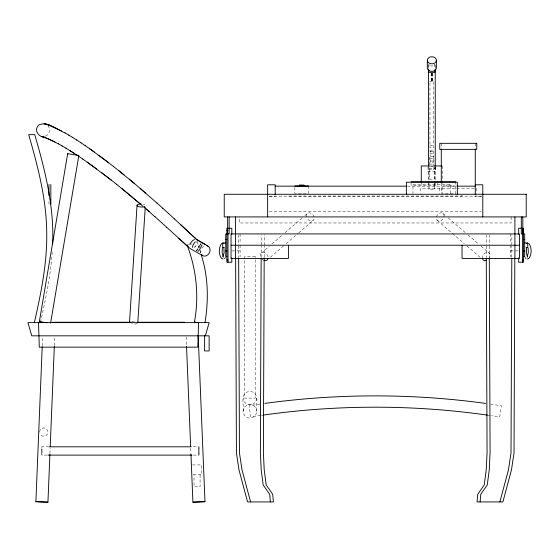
<?xml version="1.0" encoding="UTF-8"?>
<svg xmlns="http://www.w3.org/2000/svg" width="559" height="559" viewBox="0 0 559 559"><rect width="100%" height="100%" fill="white"/><g stroke="black" fill="none" stroke-linecap="round" stroke-linejoin="round"><path stroke-width="0.42" stroke-dasharray="2.79 2.1" d="M261.158 257.287L261.193 246.03M261.193 245.163L261.228 234.773M264.176 257.287L264.211 246.03M264.218 245.163L264.246 234.773M511.806 257.287L511.834 246.03M511.841 245.163L511.869 234.773M200.262 244.094L200.255 245.17L200.429 243.277L200.262 244.094L201.275 243.032M198.857 448.884L198.948 446.809L191.094 446.809M199.032 453.035L198.948 455.11L192.841 455.11M42.246 346.014L42.638 336.448M49.947 453.468L50.156 448.248M54.356 345.637L54.712 336.944M52.232 252.123C50.687 275.419 45.838 298.317 40.751 321.048M41.869 447.361L41.918 446.809L48.025 446.809M47.152 455.11L41.918 455.11L41.967 454.551M243.109 411.326C244.22 405.275 240.349 396.45 246.512 392.229L249.908 391.314L253.304 392.229C259.46 396.45 255.589 405.275 256.7 411.326A6.792 6.771 0 0 1 246.512 417.189A6.792 6.771 0 0 1 246.512 405.457A6.792 6.771 0 0 1 256.7 411.326M256.7 398.204L255.791 401.6L253.304 403.996L249.908 404.905L246.512 403.996L244.024 401.6L243.109 398.204M197.138 249.377L196.6 250.942L199.123 245.674M194.86 246.952L196.223 245.247M194.064 247.672L195.566 246.163M261.423 253.017L269.319 246.226M271.953 243.962L282.477 234.899M285.111 232.635L302.216 217.912M304.844 215.648L307.478 213.384M270.367 257.266L283.525 245.939M286.152 243.675L297.996 233.48M298.653 232.914L313.124 220.463M45.468 136.13C49.458 134.789 50.799 129.422 48.333 126.131M259.837 404.143L249.083 405.722L250.725 416.923L260.592 415.477M261.409 415.358L263.051 415.113M50.093 323.584L50.52 323.556M429.578 81.789L434.119 81.789M429.759 145.578L433.945 145.578M429.759 150.867L433.945 150.867M429.927 151.244L433.77 151.244M429.759 153.508L433.945 153.508M429.605 158.791L434.091 158.791M429.983 161.055L433.721 161.055M429.605 164.073L434.091 164.073M430.584 165.967L433.12 165.967M430.374 166.344L433.323 166.344M455.627 185.972L442.043 185.972L442.043 193.519L455.627 193.519L455.627 181.815M407.413 186.161L456.123 186.161M474.291 188.236L420.522 188.236L420.522 193.414M269.277 196.16L482.054 196.16M269.326 196.579L275.196 196.579L275.196 196.132M481.131 196.579L475.262 196.579L475.262 196.132M269.277 211.26L481.18 211.26M231.852 250.893L240.091 250.893M510.367 250.893L519.423 250.893M192.527 464.927L201.589 464.927L201.589 474.738L192.527 474.738M490.62 404.143L501.374 405.722L499.725 416.923L491.508 415.721M487.399 415.113L490.69 415.596M442.98 213.384L445.614 215.648M448.241 217.912L465.347 232.635M467.981 234.899L478.504 243.962M481.138 246.226L489.034 253.017M437.327 220.463L451.805 232.914M452.462 233.48L464.305 243.675M466.933 245.939L480.09 257.266M197.194 241.761L199.032 247.574M199.975 250.642L200.646 252.878M198.948 446.809L199.032 448.884M198.948 455.11L198.857 453.035M41.918 446.809L41.967 447.361M41.918 455.11L41.827 453.035M186.154 336.944L186.51 345.637M190.71 448.248L190.919 453.468M489.23 234.773L489.258 245.163M489.265 246.03L489.3 257.287M486.211 234.773L486.239 245.163M486.246 246.03L486.274 257.287M238.581 234.773L238.616 245.163M238.616 246.03L238.651 257.287M511.122 216.92L511.122 222.964L239.336 222.964L239.336 216.92M510.367 233.907L510.367 243.493M510.367 245.233L510.367 256.798M476.771 188.236L476.771 193.414M475.262 143.314L475.262 148.498M462.048 195.217L462.048 196.083L288.409 196.083L288.409 195.217M451.099 185.972L451.099 185.029L446.571 185.029L446.571 185.972M450.722 193.456L450.722 184.463L412.975 184.463L412.975 193.456M442.421 165.967L442.421 184.463M441.289 143.314L441.289 148.498M441.289 183.045L441.289 193.414M439.779 188.236L439.779 193.414M437.508 181.815L437.508 185.218L411.089 185.218L411.089 181.815M435.699 167.099L435.699 171.627L427.998 171.627L427.998 167.099M435.244 68.547L435.244 65.934L428.453 65.934L428.453 68.547M435.244 167.029L435.244 184.463M435.056 166.868L435.056 168.608L428.641 168.608L428.641 166.868M434.867 64.117L434.867 68.233M434.734 171.627L434.734 189.746L428.963 189.746L428.963 171.627M434.49 183.422L434.49 188.236M434.224 166.596L434.224 179.173L429.473 179.173L429.473 166.596M433.889 166.435L433.889 156.527L429.808 156.527L429.808 166.435M433.889 167.26L433.889 169.74L429.808 169.74L429.808 167.26M433.735 81.789L433.735 147.849L429.962 147.849L429.962 81.789M433.546 150.867L433.546 162.187L430.151 162.187L430.151 150.867M432.414 73.208L432.414 81.789M432.247 73.208L432.247 81.789M431.848 73.208L431.848 81.789M431.45 73.208L431.45 81.789M431.282 73.208L431.282 81.789M428.83 64.117L428.83 68.233M428.453 167.029L428.453 184.463M421.283 182.779L421.283 184.463M308.414 185.972L308.414 193.519L294.824 193.519L294.824 185.972M240.091 233.907L240.091 243.493M240.091 245.233L240.091 256.798M200.08 474.738L200.08 486.819L194.043 486.819L194.043 474.738M48.954 201.743L48.954 204.049M428.376 65.55A4.528 3.536 0 0 1 429.585 64.76M434.112 64.76A4.528 3.536 0 0 1 435.321 65.55M196.516 241.726A5.283 0.475 -17.6 0 1 196.516 242.229M192.149 243.85A5.283 0.475 -17.6 0 1 190.214 244.416M189.634 244.569A5.283 0.475 -17.6 0 1 187.111 244.933A5.283 0.475 -17.6 0 1 189.634 243.703M137.234 323.535A4.151 1.432 3.7 0 1 131.568 323.745M131.568 321.257A4.151 1.432 3.7 0 1 135.718 321.488M143.258 204.475A4.151 1.432 3.7 0 1 144.781 205.083M39.654 432.086A4.151 4.151 0 0 1 45.223 428.18A4.151 4.151 0 0 1 46.984 434.755A4.151 4.151 0 0 1 40.206 434.161M200.73 252.906A5.471 4.486 -60.3 0 1 201.429 248.741M201.806 248.133A5.471 4.486 -60.3 0 1 204.461 245.988M263.31 260.096A4.528 3.396 49.3 0 1 260.445 254.513A4.528 3.396 49.3 0 1 265.19 253.017A4.528 3.396 49.3 0 1 268.054 258.6M314.102 218.967A4.528 3.396 49.3 0 1 311.391 221.008A4.528 3.396 49.3 0 1 307.59 218.967M306.542 216.92A4.528 3.396 49.3 0 1 309.211 212.839A4.528 3.396 49.3 0 1 314.067 216.92M482.403 258.6A4.528 3.396 -49.3 0 1 485.268 253.017A4.528 3.396 -49.3 0 1 490.012 254.513A4.528 3.396 -49.3 0 1 487.141 260.096M436.39 216.92A4.528 3.396 -49.3 0 1 441.247 212.839A4.528 3.396 -49.3 0 1 443.916 216.92M442.868 218.967A4.528 3.396 -49.3 0 1 439.067 221.008A4.528 3.396 -49.3 0 1 436.348 218.967M197.537 248.489L197.53 249.677L196.817 250.229A5.562 3.34 -60.3 0 0 200.415 244.22L197.537 248.489M255.19 256.56L244.618 256.56L244.618 398.113L255.19 398.113L255.19 256.56"/><path stroke-width="0.84" d="M261.158 258.153L260.368 452.846L261.207 469.833L263.177 484.933L269.717 494.366L270.367 501.919M264.176 258.153L263.387 452.846L264.225 469.833L266.196 484.933L272.736 494.366L273.386 501.919L247.567 501.919L238.979 469.833L236.422 452.846L235.632 258.153M511.799 258.153L511.017 452.846L508.452 469.833L499.872 501.919M514.818 258.153L514.035 452.846L511.471 469.833L502.89 501.919L477.072 501.919L477.721 494.366L484.255 484.933L486.225 469.833L487.064 452.846L486.281 258.153M41.827 448.884L41.827 453.035M198.857 448.884L198.857 453.035M52.63 244.29C54.293 206.907 45.097 170.236 34.742 134.635L28.705 134.635C37.495 165.31 45.803 196.537 46.635 228.624C47.746 260.41 41.366 291.784 34.365 322.62M49.905 454.334L47.948 502.164L35.881 501.675L42.211 346.887M50.226 446.508L54.321 346.51M137.046 205.363L129.499 322.382A4.151 1.432 3.7 0 1 130.051 321.698M137.787 322.85L145.228 207.508M480.09 501.919L480.74 494.366L487.28 484.933L489.251 469.833L490.089 452.846L489.3 258.153M194.455 321.956C199.172 296.403 196.488 270.046 187.37 245.75M205.048 322.445C208.633 300.05 208.311 276.845 201.324 255.114M222.342 247.875L222.126 252.647L223.048 256.211M526.585 247.875L526.368 252.647L527.291 256.211M42.798 322.494L39.354 321.677L67.667 153.704L78.407 155.409M50.666 322.697L78.833 155.577M205.363 335.826L209.136 322.62L27.95 322.62L31.723 335.826L209.136 335.826L209.136 350.926L204.608 350.926L204.608 335.826M527.752 243.144L526.424 243.389M223.167 256.211L224.089 252.647L223.873 247.875M527.41 256.211L528.332 252.647L528.115 247.875M221.685 243.396C218.506 247.539 218.506 254.478 221.685 258.621L223.104 258.95M224.522 258.621L225.424 257.58M223.104 257.14L222.915 256.525M527.354 257.14L527.165 256.525M190.954 454.334L192.911 502.164L204.978 501.675L198.186 335.582M204.978 501.675L192.911 502.164M35.881 501.675L47.948 502.164M263.876 414.995C337.902 404.562 413.387 404.59 487.399 415.113M264.805 403.416C337.964 393.368 412.486 393.368 485.652 403.416M39.354 321.677L47.075 322.739M429.738 165.967L421.283 165.967L421.283 181.941M433.966 165.967L441.575 165.967M411.089 181.815L455.627 181.815M475.262 184.798L482.808 184.798L482.808 216.92M294.824 185.972L308.414 185.972M275.196 186.161L406.54 186.161M456.989 186.161L475.262 186.161M228.009 228.247L226.877 228.247L226.877 262.22L231.789 262.22L231.789 257.867M228.764 228.247L231.789 228.247L231.789 234.347M521.687 228.247L518.668 228.247L518.668 234.347M226.877 230.511L228.009 230.511M522.441 230.511L523.573 230.511M226.877 233.907L225.745 233.907L225.745 256.56L226.877 256.56M523.573 233.907L524.705 233.907L524.705 256.56L523.573 256.56M225.745 239.573L226.877 239.573M523.573 239.573L524.705 239.573M225.745 242.969L222.727 242.969L222.727 247.497L224.236 247.497M524.705 242.969L527.731 242.969L527.731 247.497L526.222 247.497M231.035 245.233L519.423 245.233M225.745 250.893L226.877 250.893M523.573 250.893L524.705 250.893M226.877 259.956L228.009 259.956M522.441 259.956L523.573 259.956M52.483 322.236L129.842 322.236M137.668 322.236L184.603 322.236M48.899 446.809L191.094 446.809M48.025 455.11L191.968 455.11M65.151 132.986C57.081 129.737 48.109 121.107 39.081 124.825C32.883 129.94 39.004 137.661 45.586 137.556L43.281 136.78L55.027 142.042M42.121 136.648L48.486 138.849L58.534 143.915M47.641 124.699L43.972 123.56L46.411 124.412M224.033 243.389L222.706 243.144M49.716 125.398L45.272 123.895M47.571 124.643L61.623 131.03M67.667 153.704L68.086 153.872M202.707 255.68L189.962 248.448L166.68 227.261M58.388 143.824L62.217 145.99M205.076 244.395L196.957 239.741L180.431 224.473M64.998 132.888L68.855 135.138M208.025 246.114L196.468 239.413L174.457 218.911M62.07 145.899L66.067 148.254M68.708 135.047L72.733 137.493M65.92 148.163L74.207 153.334M72.586 137.402L76.765 140.036M69.917 150.616L77.624 155.577M76.618 139.946L80.943 142.762M80.803 142.671L85.261 145.668M78.33 156.045L82.865 159.098M85.122 145.578L94.282 151.999M82.732 159.015L96.721 168.972M89.573 148.659L108.677 162.732M87.246 162.152L111.493 180.222M98.838 155.332L113.694 166.624M101.445 172.507L116.607 184.267M113.596 166.575L124 174.869M116.545 184.246L140.442 204.035M118.718 170.635L134.677 183.708L156.974 203.071M121.764 188.453L142.95 206.229M188.02 246.757L178.691 238.337M129.248 179.208L134.67 183.736M140.134 188.334L145.668 193.093M145.438 208.346L154.983 216.766M144.201 207.305L149.232 211.693M154.962 216.71L166.694 227.31M156.96 203.015L162.732 208.234M162.718 208.186L168.566 213.531M168.552 213.482L174.471 218.967M528.772 243.396C531.951 247.539 531.951 254.478 528.772 258.621L527.354 258.95M525.034 257.58L525.935 258.621M250.586 501.919L241.998 469.833L239.441 452.846L238.658 258.153M186.545 346.51L190.633 446.508M522.819 216.92L522.819 233.907L521.309 233.907L521.309 216.92M522.441 262.22L522.441 228.247L523.573 228.247L523.573 262.22L518.668 262.22L518.668 257.867M514.895 216.92L514.895 258.447M475.262 149.365L475.262 194.874M462.048 245.233L462.048 258.447L519.423 258.447L519.423 233.907L231.035 233.907L231.035 258.447L288.409 258.447L288.409 245.233M457.332 194.273L457.332 182.192L406.372 182.192L406.372 194.273M441.289 149.365L441.289 182.185M436.376 60.274L436.376 67.821A4.528 3.536 0 0 1 431.848 71.356A4.528 3.536 0 0 1 427.321 67.821L427.321 60.274M435.244 69.421L435.244 166.156M434.867 69.882L434.867 72.349L428.83 72.349L428.83 69.882M428.453 69.421L428.453 166.156M303.886 185.972L303.886 185.029L299.358 185.029L299.358 185.972M275.196 194.874L275.196 184.798L267.649 184.798L267.649 216.92M235.563 216.92L235.563 258.447M229.148 216.92L229.148 233.907L227.632 233.907L227.632 216.92M228.009 233.473L228.009 262.22M198.571 322.62L197.816 347.153L39.277 347.153L38.522 322.62M50.841 184.498L50.841 204.049M48.954 184.498L48.954 195.664M197.082 322.725A5.283 0.496 7.2 0 1 195.161 321.795M144.788 206.516A4.151 1.432 3.7 0 1 139.778 206.865A4.151 1.432 3.7 0 1 137.109 205.118A4.151 1.432 3.7 0 1 141.189 204.161M206.914 245.715A5.471 4.486 -60.3 0 1 209.115 253.36A5.471 4.486 -60.3 0 1 201.401 254.492M190.179 243.85A5.597 2.928 -53.4 0 1 194.448 239.552M192.457 247.371A5.562 3.34 -60.3 0 1 195.343 241.907M202.009 244.758A5.534 1.202 -60.3 0 1 198.047 251.494M268.054 258.6A4.528 3.396 49.3 0 1 263.981 260.396M486.477 260.396A4.528 3.396 -49.3 0 1 482.403 258.6M476.771 143.314L439.779 143.314L439.779 149.358L476.771 149.358L476.771 143.314M526.222 194.273L224.236 194.273L224.236 216.92L526.222 216.92L526.222 194.273M427.928 62.042A4.528 3.536 0 0 0 435.775 62.042A4.528 3.536 0 0 0 431.848 56.732A4.528 3.536 0 0 0 427.928 62.042"/></g></svg>
